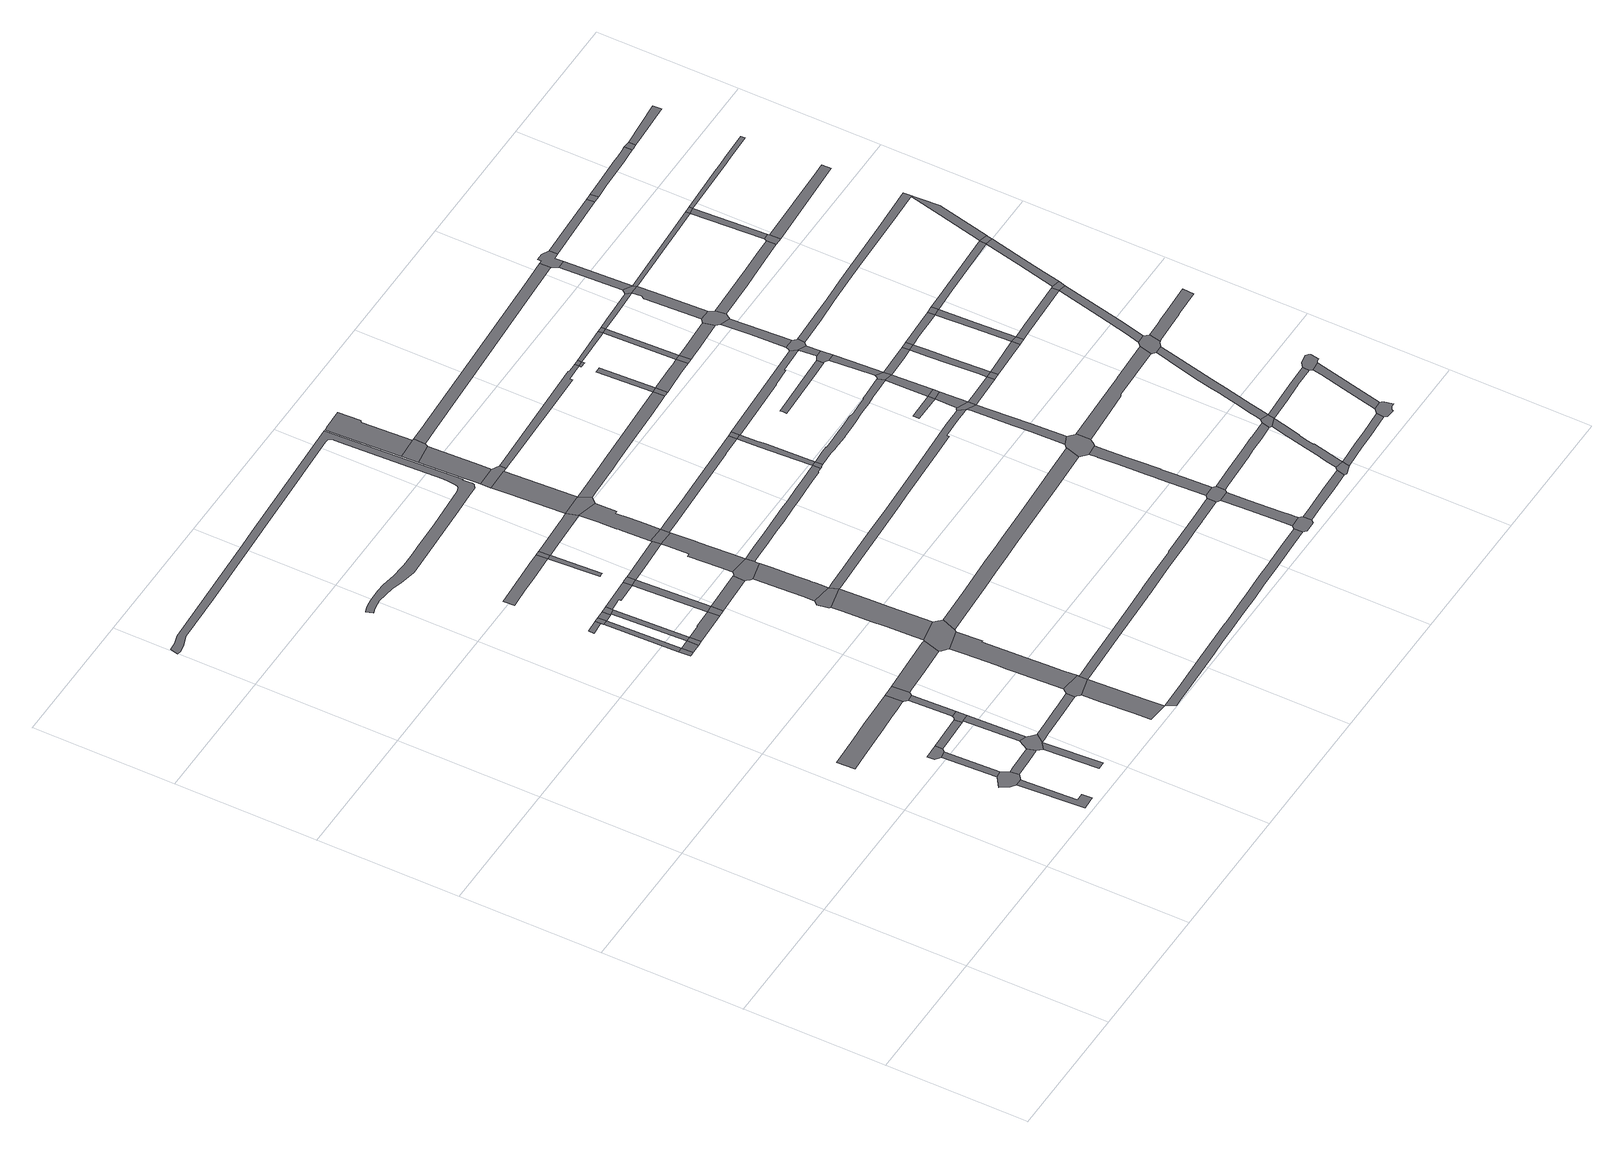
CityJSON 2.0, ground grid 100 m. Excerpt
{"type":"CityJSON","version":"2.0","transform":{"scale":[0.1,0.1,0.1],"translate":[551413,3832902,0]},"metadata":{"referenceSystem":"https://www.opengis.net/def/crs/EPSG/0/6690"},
"CityObjects":{
"road1":{"type":"Road","attributes":{"RoadStructureAttribute.sectionType":"1"},"geometry":[{"type":"MultiSurface","lod":"1","boundaries":[[[0,1,2,3,4,5]]]}]},
"road2":{"type":"Road","geometry":[{"type":"MultiSurface","lod":"1","boundaries":[[[6,7,8,9,3,2,10,11]]]}]},
"road3":{"type":"Road","attributes":{"RoadStructureAttribute.sectionType":"1"},"geometry":[{"type":"MultiSurface","lod":"1","boundaries":[[[12,13,7,6]]]}]},
"road4":{"type":"Road","geometry":[{"type":"MultiSurface","lod":"1","boundaries":[[[14,15,16,13,12,17]]]}]},
"road5":{"type":"Road","attributes":{"RoadStructureAttribute.sectionType":"1"},"geometry":[{"type":"MultiSurface","lod":"1","boundaries":[[[18,19,11,10,20,21,22]]]}]},
"road6":{"type":"Road","attributes":{"RoadStructureAttribute.sectionType":"1"},"geometry":[{"type":"MultiSurface","lod":"1","boundaries":[[[23,24,25,26,27,28,29,30,31,32,33,34,35]]]}]},
"road7":{"type":"Road","attributes":{"RoadStructureAttribute.sectionType":"1"},"geometry":[{"type":"MultiSurface","lod":"1","boundaries":[[[36,37,38,39]]]}]},
"road8":{"type":"Road","attributes":{"RoadStructureAttribute.sectionType":"1"},"geometry":[{"type":"MultiSurface","lod":"1","boundaries":[[[40,14,17,41]]]}]},
"road9":{"type":"Road","geometry":[{"type":"MultiSurface","lod":"1","boundaries":[[[42,18,22,37,36,43,44,45,46]]]}]},
"road10":{"type":"Road","attributes":{"RoadStructureAttribute.sectionType":"1"},"geometry":[{"type":"MultiSurface","lod":"1","boundaries":[[[47,48,42,46]]]}]},
"road11":{"type":"Road","geometry":[{"type":"MultiSurface","lod":"1","boundaries":[[[49,50,51,40,41,48,47]]]}]},
"road12":{"type":"Road","attributes":{"RoadStructureAttribute.sectionType":"1"},"geometry":[{"type":"MultiSurface","lod":"1","boundaries":[[[52,53,54,50,49]]]}]},
"road13":{"type":"Road","geometry":[{"type":"MultiSurface","lod":"1","boundaries":[[[55,23,35,56,53,52,57,58]]]}]},
"road14":{"type":"Road","attributes":{"RoadStructureAttribute.sectionType":"1"},"geometry":[{"type":"MultiSurface","lod":"1","boundaries":[[[59,60,61,62,43,36,63,64,65,66]]]}]},
"road15":{"type":"Road","geometry":[{"type":"MultiSurface","lod":"1","boundaries":[[[67,68,69,70,71]]]}]},
"road16":{"type":"Road","attributes":{"RoadStructureAttribute.sectionType":"1"},"geometry":[{"type":"MultiSurface","lod":"1","boundaries":[[[72,73,67,71,74]]]}]},
"road17":{"type":"Road","attributes":{"RoadStructureAttribute.sectionType":"1"},"geometry":[{"type":"MultiSurface","lod":"1","boundaries":[[[75,76,68,67]]]}]},
"road18":{"type":"Road","attributes":{"RoadStructureAttribute.sectionType":"1"},"geometry":[{"type":"MultiSurface","lod":"1","boundaries":[[[77,78,79,80]]]}]},
"road19":{"type":"Road","geometry":[{"type":"MultiSurface","lod":"1","boundaries":[[[81,72,74,82]]]}]},
"road20":{"type":"Road","geometry":[{"type":"MultiSurface","lod":"1","boundaries":[[[83,77,80,84,76,75]]]}]},
"road21":{"type":"Road","attributes":{"RoadStructureAttribute.sectionType":"1"},"geometry":[{"type":"MultiSurface","lod":"1","boundaries":[[[85,86,72,81]]]}]},
"road22":{"type":"Road","attributes":{"RoadStructureAttribute.sectionType":"1"},"geometry":[{"type":"MultiSurface","lod":"1","boundaries":[[[87,88,89,90,91,92,93,94]]]}]},
"road23":{"type":"Road","attributes":{"RoadStructureAttribute.sectionType":"1"},"geometry":[{"type":"MultiSurface","lod":"1","boundaries":[[[95,96,97,55,58,98,99,100]]]}]},
"road24":{"type":"Road","attributes":{"RoadStructureAttribute.sectionType":"1"},"geometry":[{"type":"MultiSurface","lod":"1","boundaries":[[[101,83,75,102,103]]]}]},
"road25":{"type":"Road","geometry":[{"type":"MultiSurface","lod":"1","boundaries":[[[104,105,106,59,66,107,108,90,89,109,110]]]}]},
"road26":{"type":"Road","attributes":{"RoadStructureAttribute.sectionType":"1"},"geometry":[{"type":"MultiSurface","lod":"1","boundaries":[[[111,112,113,114,115,116,117,118,119,120,121,122,123,124,125,126,127,128,129,130,131,132,133,134,135,136,137,138,139,140,141,142,143,144,145,146,147,148,149,150,151,152,153,154,155,156,157,158,159,160,161,162,163,164,165,166,167]]]}]},
"road27":{"type":"Road","attributes":{"RoadStructureAttribute.sectionType":"1"},"geometry":[{"type":"MultiSurface","lod":"1","boundaries":[[[168,169,170,171,172,173,174,175,81,82,176,177,178]]]}]},
"road28":{"type":"Road","geometry":[{"type":"MultiSurface","lod":"1","boundaries":[[[179,101,103,180,86,85,181]]]}]},
"road29":{"type":"Road","attributes":{"RoadStructureAttribute.sectionType":"1"},"geometry":[{"type":"MultiSurface","lod":"1","boundaries":[[[182,183,184,185,186,187,188,189,190,191,192,193,194,104,110]]]}]},
"road30":{"type":"Road","attributes":{"RoadStructureAttribute.sectionType":"1"},"geometry":[{"type":"MultiSurface","lod":"1","boundaries":[[[195,179,181,196,197,198,199]]]}]},
"road31":{"type":"Road","geometry":[{"type":"MultiSurface","lod":"1","boundaries":[[[200,168,178,201,202]]]}]},
"road32":{"type":"Road","attributes":{"RoadStructureAttribute.sectionType":"1"},"geometry":[{"type":"MultiSurface","lod":"1","boundaries":[[[203,204,205,206,207,208,209,210,211,212]]]}]},
"road33":{"type":"Road","attributes":{"RoadStructureAttribute.sectionType":"1"},"geometry":[{"type":"MultiSurface","lod":"1","boundaries":[[[213,199,168,200]]]}]},
"road34":{"type":"Road","geometry":[{"type":"MultiSurface","lod":"1","boundaries":[[[214,215,216,95,100,217,218,189,188,219,220]]]}]},
"road35":{"type":"Road","geometry":[{"type":"MultiSurface","lod":"1","boundaries":[[[221,222,195,199,213]]]}]},
"road36":{"type":"Road","attributes":{"RoadStructureAttribute.sectionType":"1"},"geometry":[{"type":"MultiSurface","lod":"1","boundaries":[[[223,200,202,224]]]}]},
"road37":{"type":"Road","attributes":{"RoadStructureAttribute.sectionType":"1"},"geometry":[{"type":"MultiSurface","lod":"1","boundaries":[[[225,226,227,228,229,212]]]}]},
"road38":{"type":"Road","attributes":{"RoadStructureAttribute.sectionType":"1"},"geometry":[{"type":"MultiSurface","lod":"1","boundaries":[[[230,231,232,233,234,235,236,237,238,239,240,241,242,243,216,215]]]}]},
"road39":{"type":"Road","geometry":[{"type":"MultiSurface","lod":"1","boundaries":[[[244,203,212,229]]]}]},
"road40":{"type":"Road","geometry":[{"type":"MultiSurface","lod":"1","boundaries":[[[245,246,247,248,249,236,235,250]]]}]},
"road41":{"type":"Road","attributes":{"RoadStructureAttribute.sectionType":"1"},"geometry":[{"type":"MultiSurface","lod":"1","boundaries":[[[251,221,213,252,253]]]}]},
"road42":{"type":"Road","attributes":{"RoadStructureAttribute.sectionType":"1"},"geometry":[{"type":"MultiSurface","lod":"1","boundaries":[[[254,255,256,257,258,259,260,261,262,263,264,265,266,245,250]]]}]},
"road43":{"type":"Road","geometry":[{"type":"MultiSurface","lod":"1","boundaries":[[[267,268,269,223,224,270,271,262,261,272,273,274]]]}]},
"road44":{"type":"Road","attributes":{"RoadStructureAttribute.sectionType":"1"},"geometry":[{"type":"MultiSurface","lod":"1","boundaries":[[[275,276,277,278,244,229,279,280,281,282,283,284]]]}]},
"road45":{"type":"Road","attributes":{"RoadStructureAttribute.sectionType":"1"},"geometry":[{"type":"MultiSurface","lod":"1","boundaries":[[[253,285,286,287,288,289,290,267,274,291,292,293,294,295]]]}]},
"road46":{"type":"Road","geometry":[{"type":"MultiSurface","lod":"1","boundaries":[[[296,251,253,295,297,298]]]}]},
"road47":{"type":"Road","attributes":{"RoadStructureAttribute.sectionType":"1"},"geometry":[{"type":"MultiSurface","lod":"1","boundaries":[[[284,299,300,301,302,303,304,296,298,305,306,307,308,309,310]]]}]},
"road48":{"type":"Road","attributes":{"RoadStructureAttribute.sectionType":"1"},"geometry":[{"type":"MultiSurface","lod":"1","boundaries":[[[311,312,313,314,315,316,317,318,319,320,321,322,323,324,94,325,326,327,328,329,330,331,332,333,334,335,336]]]}]},
"road49":{"type":"Road","geometry":[{"type":"MultiSurface","lod":"1","boundaries":[[[337,275,284,310,338,339]]]}]},
"road50":{"type":"Road","attributes":{"RoadStructureAttribute.sectionType":"1"},"geometry":[{"type":"MultiSurface","lod":"1","boundaries":[[[340,341,342,343,344,345,346,275,337]]]}]},
"road51":{"type":"Road","attributes":{"RoadStructureAttribute.sectionType":"1"},"geometry":[{"type":"MultiSurface","lod":"1","boundaries":[[[347,348,349,350,351,352,353,354,355,356,109,89,357,358,359,360,361,362,363,364,365,366,367,368,369,370]]]}]},
"road52":{"type":"Road","geometry":[{"type":"MultiSurface","lod":"1","boundaries":[[[371,372,373,374,344,343,375,376]]]}]},
"road53":{"type":"Road","attributes":{"RoadStructureAttribute.sectionType":"1"},"geometry":[{"type":"MultiSurface","lod":"1","boundaries":[[[377,378,379,380,381,382,372,371]]]}]},
"road54":{"type":"Road","attributes":{"RoadStructureAttribute.sectionType":"1"},"geometry":[{"type":"MultiSurface","lod":"1","boundaries":[[[383,384,385,386,387,388,389,390,391,392,393,394,274,273,395,396,397,398,399,400,401,402,403,404,405]]]}]},
"road55":{"type":"Road","geometry":[{"type":"MultiSurface","lod":"1","boundaries":[[[406,407,408,379,378,409]]]}]},
"road56":{"type":"Road","attributes":{"RoadStructureAttribute.sectionType":"1"},"geometry":[{"type":"MultiSurface","lod":"1","boundaries":[[[410,411,412,413,414,415,416,417,418,220,219,419,420,421,422,423,424,425,426,427,428,429]]]}]},
"road57":{"type":"Road","attributes":{"RoadStructureAttribute.sectionType":"1"},"geometry":[{"type":"MultiSurface","lod":"1","boundaries":[[[430,431,432,433,434,435,436,408,407]]]}]},
"road58":{"type":"Road","attributes":{"RoadStructureAttribute.sectionType":"1"},"geometry":[{"type":"MultiSurface","lod":"1","boundaries":[[[437,438,439,440,298,297,441,442,443,444,445]]]}]},
"road59":{"type":"Road","attributes":{"RoadStructureAttribute.sectionType":"1"},"geometry":[{"type":"MultiSurface","lod":"1","boundaries":[[[446,447,448,449,450,451,452,453,454,455,456,457,250,235,458,459,460,461,462,463,464,465,466,467,468,469]]]}]},
"road60":{"type":"Road","attributes":{"RoadStructureAttribute.sectionType":"1"},"geometry":[{"type":"MultiSurface","lod":"1","boundaries":[[[470,471,472,473,474,475,476,477,337,339,478,479,480,481,482,483,484,485,486,487]]]}]},
"road61":{"type":"Road","geometry":[{"type":"MultiSurface","lod":"1","boundaries":[[[488,383,405,489,490,491,492]]]}]},
"road62":{"type":"Road","attributes":{"RoadStructureAttribute.sectionType":"1"},"geometry":[{"type":"MultiSurface","lod":"1","boundaries":[[[493,494,495,496,376,375,497,498,499,500,501,502,503]]]}]},
"road63":{"type":"Road","attributes":{"RoadStructureAttribute.sectionType":"1"},"geometry":[{"type":"MultiSurface","lod":"1","boundaries":[[[504,505,506,507,508,445,509,510,383,488]]]}]},
"road64":{"type":"Road","geometry":[{"type":"MultiSurface","lod":"1","boundaries":[[[511,437,445,508]]]}]},
"road65":{"type":"Road","geometry":[{"type":"MultiSurface","lod":"1","boundaries":[[[512,513,514,515,311,336,516,517,518,519,520,521]]]}]},
"road66":{"type":"Road","attributes":{"RoadStructureAttribute.sectionType":"1"},"geometry":[{"type":"MultiSurface","lod":"1","boundaries":[[[522,523,524,525,526,527,528,529,530,514,513]]]}]},
"road67":{"type":"Road","geometry":[{"type":"MultiSurface","lod":"1","boundaries":[[[531,532,533,534,535,536,347,370,537,527,526,538,539,540,541]]]}]},
"road68":{"type":"Road","attributes":{"RoadStructureAttribute.sectionType":"1"},"geometry":[{"type":"MultiSurface","lod":"1","boundaries":[[[542,543,544,545,546,547,548,549,550,551,552,553,554,555,556,557,534,533]]]}]},
"road69":{"type":"Road","geometry":[{"type":"MultiSurface","lod":"1","boundaries":[[[558,470,487,559]]]}]},
"road70":{"type":"Road","attributes":{"RoadStructureAttribute.sectionType":"1"},"geometry":[{"type":"MultiSurface","lod":"1","boundaries":[[[560,561,562,563,564,565,566,567,568,569,570,571,572,573,574,575,488,492,576,577,578,579,580,581,582,583,584,585,586,587,588,589,590,591,592]]]}]},
"road71":{"type":"Road","attributes":{"RoadStructureAttribute.sectionType":"1"},"geometry":[{"type":"MultiSurface","lod":"1","boundaries":[[[593,594,595,596,521,520,597,598,599]]]}]},
"road72":{"type":"Road","attributes":{"RoadStructureAttribute.sectionType":"1"},"geometry":[{"type":"MultiSurface","lod":"1","boundaries":[[[600,601,602,470,558]]]}]},
"road73":{"type":"Road","attributes":{"RoadStructureAttribute.sectionType":"1"},"geometry":[{"type":"MultiSurface","lod":"1","boundaries":[[[603,604,605,606,607,608,406,409,609,610,611,612]]]}]},
"road74":{"type":"Road","geometry":[{"type":"MultiSurface","lod":"1","boundaries":[[[613,614,615,616,410,429,551,550,617,618,619,620]]]}]},
"road75":{"type":"Road","geometry":[{"type":"MultiSurface","lod":"1","boundaries":[[[621,622,623,502]]]}]},
"road76":{"type":"Road","geometry":[{"type":"MultiSurface","lod":"1","boundaries":[[[624,503,502,623]]]}]},
"road77":{"type":"Road","attributes":{"RoadStructureAttribute.sectionType":"1"},"geometry":[{"type":"MultiSurface","lod":"1","boundaries":[[[625,511,508,626,627,628,629,630,631,632]]]}]},
"road78":{"type":"Road","attributes":{"RoadStructureAttribute.sectionType":"1"},"geometry":[{"type":"MultiSurface","lod":"1","boundaries":[[[633,634,635,636,637,558,559,638,639,640,641]]]}]},
"road79":{"type":"Road","attributes":{"RoadStructureAttribute.sectionType":"1"},"geometry":[{"type":"MultiSurface","lod":"1","boundaries":[[[642,643,644,645,615,614,646,647,648]]]}]},
"road80":{"type":"Road","geometry":[{"type":"MultiSurface","lod":"1","boundaries":[[[649,650,651,652]]]}]},
"road81":{"type":"Road","attributes":{"RoadStructureAttribute.sectionType":"1"},"geometry":[{"type":"MultiSurface","lod":"1","boundaries":[[[653,654,655,656,657,658,659]]]}]},
"road82":{"type":"Road","attributes":{"RoadStructureAttribute.sectionType":"1"},"geometry":[{"type":"MultiSurface","lod":"1","boundaries":[[[660,661,662,663,664,665,541,540,666,667,668,669,670,671]]]}]},
"road83":{"type":"Road","geometry":[{"type":"MultiSurface","lod":"1","boundaries":[[[672,673,593,599,674,675,676]]]}]},
"road84":{"type":"Road","geometry":[{"type":"MultiSurface","lod":"1","boundaries":[[[677,678,679,446,469,680,642,648,681]]]}]},
"road85":{"type":"Road","attributes":{"RoadStructureAttribute.sectionType":"1"},"geometry":[{"type":"MultiSurface","lod":"1","boundaries":[[[682,624,623,683,684]]]}]},
"road86":{"type":"Road","geometry":[{"type":"MultiSurface","lod":"1","boundaries":[[[685,633,641,686]]]}]},
"road87":{"type":"Road","attributes":{"RoadStructureAttribute.sectionType":"1"},"geometry":[{"type":"MultiSurface","lod":"1","boundaries":[[[687,652,677,681]]]}]},
"road88":{"type":"Road","geometry":[{"type":"MultiSurface","lod":"1","boundaries":[[[688,649,652,687]]]}]},
"road89":{"type":"Road","attributes":{"RoadStructureAttribute.sectionType":"1"},"geometry":[{"type":"MultiSurface","lod":"1","boundaries":[[[689,684,633,685]]]}]},
"road90":{"type":"Road","attributes":{"RoadStructureAttribute.sectionType":"1"},"geometry":[{"type":"MultiSurface","lod":"1","boundaries":[[[592,690,691,649,688,692,693]]]}]},
"road91":{"type":"Road","geometry":[{"type":"MultiSurface","lod":"1","boundaries":[[[694,695,696,697,698,699,700,560,592,693,701]]]}]},
"road92":{"type":"Road","attributes":{"RoadStructureAttribute.sectionType":"1"},"geometry":[{"type":"MultiSurface","lod":"1","boundaries":[[[702,703,704,705,706,707,708,709,710,711,712,713,714,715,716,717,718,719,672,676]]]}]},
"road93":{"type":"Road","attributes":{"RoadStructureAttribute.sectionType":"1"},"geometry":[{"type":"MultiSurface","lod":"1","boundaries":[[[720,721,681,648,722,723]]]}]},
"road94":{"type":"Road","geometry":[{"type":"MultiSurface","lod":"1","boundaries":[[[724,682,684,689]]]}]},
"road95":{"type":"Road","attributes":{"RoadStructureAttribute.sectionType":"1"},"geometry":[{"type":"MultiSurface","lod":"1","boundaries":[[[725,726,727,728,694,701]]]}]},
"road96":{"type":"Road","attributes":{"RoadStructureAttribute.sectionType":"1"},"geometry":[{"type":"MultiSurface","lod":"1","boundaries":[[[729,730,731,685,686,732,733,734,735,736]]]}]},
"road97":{"type":"Road","geometry":[{"type":"MultiSurface","lod":"1","boundaries":[[[737,738,739,653,659,740,741,727,726]]]}]},
"road98":{"type":"Road","attributes":{"RoadStructureAttribute.sectionType":"1"},"geometry":[{"type":"MultiSurface","lod":"1","boundaries":[[[742,743,744,676,675,745,746,747]]]}]},
"road99":{"type":"Road","attributes":{"RoadStructureAttribute.sectionType":"1"},"geometry":[{"type":"MultiSurface","lod":"1","boundaries":[[[632,748,749,738,737,750]]]}]},
"road100":{"type":"Road","geometry":[{"type":"MultiSurface","lod":"1","boundaries":[[[751,660,671,712,711,752]]]}]},
"road101":{"type":"Road","geometry":[{"type":"MultiSurface","lod":"1","boundaries":[[[753,754,625,632,750,755,756,757,758,759]]]}]},
"road102":{"type":"Road","attributes":{"RoadStructureAttribute.sectionType":"1"},"geometry":[{"type":"MultiSurface","lod":"1","boundaries":[[[760,761,701,693,762,763]]]}]},
"road103":{"type":"Road","geometry":[{"type":"MultiSurface","lod":"1","boundaries":[[[764,720,723,765]]]}]},
"road104":{"type":"Road","attributes":{"RoadStructureAttribute.sectionType":"1"},"geometry":[{"type":"MultiSurface","lod":"1","boundaries":[[[766,767,768,769,770,771,620,619,772,773,774,775,776,777,778]]]}]},
"road105":{"type":"Road","attributes":{"RoadStructureAttribute.sectionType":"1"},"geometry":[{"type":"MultiSurface","lod":"1","boundaries":[[[779,780,724,689,781,782,783]]]}]},
"road106":{"type":"Road","attributes":{"RoadStructureAttribute.sectionType":"1"},"geometry":[{"type":"MultiSurface","lod":"1","boundaries":[[[784,785,753,759,786]]]}]},
"road107":{"type":"Road","attributes":{"RoadStructureAttribute.sectionType":"1"},"geometry":[{"type":"MultiSurface","lod":"1","boundaries":[[[787,788,789,763,790,791,792,720,764]]]}]},
"road108":{"type":"Road","geometry":[{"type":"MultiSurface","lod":"1","boundaries":[[[793,794,795,729,736,796,784,786,797,798,799]]]}]},
"road109":{"type":"Road","geometry":[{"type":"MultiSurface","lod":"1","boundaries":[[[800,760,763,789]]]}]},
"road110":{"type":"Road","attributes":{"RoadStructureAttribute.sectionType":"1"},"geometry":[{"type":"MultiSurface","lod":"1","boundaries":[[[801,802,764,765,803,804,805]]]}]},
"road111":{"type":"Road","attributes":{"RoadStructureAttribute.sectionType":"1"},"geometry":[{"type":"MultiSurface","lod":"1","boundaries":[[[783,806,807,808,809,810,793,799,811,812]]]}]},
"road112":{"type":"Road","attributes":{"RoadStructureAttribute.sectionType":"1"},"geometry":[{"type":"MultiSurface","lod":"1","boundaries":[[[813,814,815,816,817,818,819,820,821,822,823,824,825,826,827,828,829,830,831,751,752]]]}]},
"road113":{"type":"Road","geometry":[{"type":"MultiSurface","lod":"1","boundaries":[[[832,779,783,812,833]]]}]},
"road114":{"type":"Road","geometry":[{"type":"MultiSurface","lod":"1","boundaries":[[[834,835,836,837,742,747,838,839,840,841,842,843,844,845,846]]]}]},
"road115":{"type":"Road","attributes":{"RoadStructureAttribute.sectionType":"1"},"geometry":[{"type":"MultiSurface","lod":"1","boundaries":[[[847,848,849,850,752,711,851,852,853,854,855]]]}]},
"road116":{"type":"Road","attributes":{"RoadStructureAttribute.sectionType":"1"},"geometry":[{"type":"MultiSurface","lod":"1","boundaries":[[[856,857,858,800,789,859,860,861]]]}]},
"road117":{"type":"Road","attributes":{"RoadStructureAttribute.sectionType":"1"},"geometry":[{"type":"MultiSurface","lod":"1","boundaries":[[[862,863,832,833]]]}]},
"road118":{"type":"Road","geometry":[{"type":"MultiSurface","lod":"1","boundaries":[[[801,805,864,865]]]}]},
"road119":{"type":"Road","geometry":[{"type":"MultiSurface","lod":"1","boundaries":[[[866,867,868,603,612,863,862,869,870,871]]]}]},
"road120":{"type":"Road","attributes":{"RoadStructureAttribute.sectionType":"1"},"geometry":[{"type":"MultiSurface","lod":"1","boundaries":[[[872,873,874,875,876,837,836]]]}]},
"road121":{"type":"Road","attributes":{"RoadStructureAttribute.sectionType":"1"},"geometry":[{"type":"MultiSurface","lod":"1","boundaries":[[[877,878,861,879,801,865]]]}]},
"road122":{"type":"Road","geometry":[{"type":"MultiSurface","lod":"1","boundaries":[[[880,856,861,878]]]}]},
"road123":{"type":"Road","geometry":[{"type":"MultiSurface","lod":"1","boundaries":[[[881,882,766,778,883,823,822,884,885,886,887]]]}]},
"road124":{"type":"Road","attributes":{"RoadStructureAttribute.sectionType":"1"},"geometry":[{"type":"MultiSurface","lod":"1","boundaries":[[[888,889,890,891,798,797,892,893,894,895]]]}]},
"road125":{"type":"Road","geometry":[{"type":"MultiSurface","lod":"1","boundaries":[[[896,897,898,899,847,855,873,872,900,901,902,903,904]]]}]},
"road126":{"type":"Road","attributes":{"RoadStructureAttribute.sectionType":"1"},"geometry":[{"type":"MultiSurface","lod":"1","boundaries":[[[905,906,865,864,907,908]]]}]},
"road127":{"type":"Road","attributes":{"RoadStructureAttribute.sectionType":"1"},"geometry":[{"type":"MultiSurface","lod":"1","boundaries":[[[909,910,911,833,812,912,913,914]]]}]},
"road128":{"type":"Road","attributes":{"RoadStructureAttribute.sectionType":"1"},"geometry":[{"type":"MultiSurface","lod":"1","boundaries":[[[915,916,917,918,919,920,921,922,757,756,923,924,925,926,927,928,929,930,931]]]}]},
"road129":{"type":"Road","attributes":{"RoadStructureAttribute.sectionType":"1"},"geometry":[{"type":"MultiSurface","lod":"1","boundaries":[[[908,932,933,934,882,881,935,936,937,938]]]}]},
"road130":{"type":"Road","attributes":{"RoadStructureAttribute.sectionType":"1"},"geometry":[{"type":"MultiSurface","lod":"1","boundaries":[[[939,940,871,870,941,942]]]}]},
"road131":{"type":"Road","attributes":{"RoadStructureAttribute.sectionType":"1"},"geometry":[{"type":"MultiSurface","lod":"1","boundaries":[[[943,944,945,946,887,886,947,948,949,950,951]]]}]},
"road132":{"type":"Road","attributes":{"RoadStructureAttribute.sectionType":"1"},"geometry":[{"type":"MultiSurface","lod":"1","boundaries":[[[952,953,880,878,954,955]]]}]},
"road133":{"type":"Road","geometry":[{"type":"MultiSurface","lod":"1","boundaries":[[[956,905,908,938,957]]]}]},
"road134":{"type":"Road","geometry":[{"type":"MultiSurface","lod":"1","boundaries":[[[958,959,888,895,960,961]]]}]},
"road135":{"type":"Road","attributes":{"RoadStructureAttribute.sectionType":"1"},"geometry":[{"type":"MultiSurface","lod":"1","boundaries":[[[962,914,959,958]]]}]},
"road136":{"type":"Road","geometry":[{"type":"MultiSurface","lod":"1","boundaries":[[[963,939,942,964]]]}]},
"road137":{"type":"Road","geometry":[{"type":"MultiSurface","lod":"1","boundaries":[[[965,909,914,962]]]}]},
"road138":{"type":"Road","attributes":{"RoadStructureAttribute.sectionType":"1"},"geometry":[{"type":"MultiSurface","lod":"1","boundaries":[[[955,966,967,956,957,968,969,970]]]}]},
"road139":{"type":"Road","geometry":[{"type":"MultiSurface","lod":"1","boundaries":[[[930,952,955,970,971,931]]]}]},
"road140":{"type":"Road","attributes":{"RoadStructureAttribute.sectionType":"1"},"geometry":[{"type":"MultiSurface","lod":"1","boundaries":[[[972,973,974,975,976,963,964,977,978,979,980]]]}]},
"road141":{"type":"Road","attributes":{"RoadStructureAttribute.sectionType":"1"},"geometry":[{"type":"MultiSurface","lod":"1","boundaries":[[[981,982,983,984,961,960]]]}]},
"road142":{"type":"Road","attributes":{"RoadStructureAttribute.sectionType":"1"},"geometry":[{"type":"MultiSurface","lod":"1","boundaries":[[[985,986,987,988,989,990,991,965,962]]]}]},
"road143":{"type":"Road","geometry":[{"type":"MultiSurface","lod":"1","boundaries":[[[972,980,992,993,994]]]}]},
"road144":{"type":"Road","attributes":{"RoadStructureAttribute.sectionType":"1"},"geometry":[{"type":"MultiSurface","lod":"1","boundaries":[[[995,996,997,994,993]]]}]}
},
"vertices":[
[1658,127,0],[1605,124,0],[1586,514,0],[1536,513,0],[1566,49,0],[1663,55,0],
[1582,656,0],[1535,651,0],[1460,596,0],[1501,538,0],[1620,544,0],[1615,604,0],
[1566,1041,0],[1516,1030,0],
[1584,1115,0],[1479,1110,0],[1481,1060,0],[1586,1064,0],
[1838,616,0],[1651,606,0],[1749,551,0],[1848,556,0],[1855,556,0],
[1820,1600,0],[1725,1596,0],[1534,1587,0],[1391,1579,0],[1216,1570,0],[1165,1568,0],[1170,1444,0],[1295,1451,0],[1397,1455,0],[1553,1464,0],[1660,1470,0],[1739,1474,0],[1826,1479,0],
[1937,560,0],[1886,522,0],[1907,144,0],[1962,148,0],
[1843,1126,0],[1845,1073,0],
[1877,687,0],[1981,623,0],[1953,648,0],[1938,662,0],[1930,670,0],
[1914,1076,0],[1861,1074,0],
[1911,1151,0],[1863,1149,0],[1855,1134,0],
[1899,1459,0],[1852,1451,0],[1865,1166,0],
[1909,1605,0],[1830,1474,0],[1911,1475,0],[1917,1483,0],
[2381,645,0],[2276,638,0],[2200,633,0],[2089,628,0],[1960,561,0],[2011,565,0],[2229,576,0],[2382,584,0],
[1565,2886,0],[1530,2886,0],[1533,2805,0],[1537,2805,0],[1568,2807,0],
[1637,2889,0],[1633,2889,0],[1639,2810,0],
[1547,3405,0],[1511,3402,0],
[1508,3462,0],[1418,3457,0],[1415,3418,0],[1509,3423,0],
[1672,2891,0],[1677,2812,0],
[1544,3464,0],[1510,3404,0],
[1652,3419,0],[1614,3411,0],
[2574,199,0],[2558,503,0],[2554,590,0],[2415,554,0],[2421,424,0],[2433,202,0],[2440,80,0],[2581,65,0],
[2353,1628,0],[2332,1628,0],[2116,1616,0],[1939,1484,0],[2123,1494,0],[2317,1504,0],
[1602,3467,0],[1549,3405,0],[1606,3408,0],
[2409,676,0],[2397,663,0],[2389,654,0],[2392,576,0],[2409,560,0],[2551,650,0],[2551,660,0],
[940,4693,0],[1013,4700,0],[1150,4683,0],[1194,4670,0],[1219,4662,0],[1336,4637,0],[1934,4669,0],[2080,4676,0],[2161,4680,0],[2190,4699,0],[2190,4719,0],[2189,4720,0],[2187,4761,0],[2186,4781,0],[2194,4780,0],[2178,5085,0],[2152,5593,0],[2144,5728,0],[1155,5678,0],[1027,5671,0],[138,5625,0],[74,5607,0],[16,5604,0],[3,5547,0],[24,5542,0],[77,5550,0],[156,5578,0],[166,5578,0],[524,5592,0],[1408,5638,0],[1463,5641,0],[2058,5672,0],[2085,5670,0],[2098,5660,0],[2103,5650,0],[2105,5596,0],[2128,5064,0],[2135,4888,0],[2131,4840,0],[2131,4833,0],[2129,4808,0],[2124,4783,0],[2114,4768,0],[2084,4758,0],[1769,4739,0],[1572,4732,0],[1455,4726,0],[1360,4725,0],[1329,4727,0],[1252,4732,0],[1154,4748,0],[1084,4753,0],[994,4749,0],[955,4746,0],[927,4739,0],[887,4726,0],[906,4680,0],
[1922,2906,0],[1920,2906,0],[1907,2905,0],[1842,2902,0],[1782,2899,0],[1783,2895,0],[1781,2895,0],[1674,2891,0],[1785,2818,0],[1805,2819,0],[1926,2825,0],
[1649,3470,0],[1613,3411,0],[1652,3425,0],
[2545,757,0],[2539,880,0],[2531,1019,0],[2518,1316,0],[2522,1316,0],[2529,1316,0],[2518,1497,0],[2369,1456,0],[2375,1356,0],[2386,1138,0],[2389,1060,0],[2391,1018,0],[2398,894,0],
[1891,3483,0],[1695,3428,0],[1747,3432,0],[1748,3415,0],[1895,3422,0],
[1972,2908,0],[1962,2826,0],[1976,2827,0],
[1840,4064,0],[1746,4060,0],[1599,4052,0],[1385,4041,0],[1390,3961,0],[1416,3963,0],[1523,3969,0],[1655,3976,0],[1837,3985,0],[1844,3985,0],
[1947,3425,0],
[2561,1625,0],[2522,1662,0],[2360,1635,0],[2331,1491,0],[2365,1460,0],[2531,1512,0],[2570,1617,0],
[1944,3486,0],[1908,3484,0],
[2272,2923,0],[2268,2842,0],
[1867,3632,0],[1882,3634,0],[1897,3635,0],[1877,3986,0],[1877,3987,0],
[2516,1799,0],[2507,1967,0],[2506,1996,0],[2500,2118,0],[2492,2294,0],[2491,2303,0],[2328,2266,0],[2332,2195,0],[2336,2099,0],[2336,2098,0],[2341,2016,0],[2341,1998,0],[2347,1891,0],[2355,1740,0],
[1873,4066,0],
[2329,2384,0],[2315,2369,0],[2302,2354,0],[2320,2275,0],[2321,2274,0],[2470,2365,0],
[2293,3505,0],[2068,3432,0],[2297,3445,0],
[2468,2416,0],[2466,2464,0],[2466,2471,0],[2464,2502,0],[2462,2564,0],[2457,2641,0],[2452,2756,0],[2447,2837,0],[2308,2805,0],[2313,2728,0],[2318,2620,0],[2323,2530,0],[2326,2463,0],
[2300,2945,0],[2288,2932,0],[2280,2923,0],[2276,2834,0],[2295,2817,0],[2445,2862,0],[2445,2873,0],[2441,2931,0],
[2242,4086,0],[2192,4083,0],[2170,4081,0],[1932,4069,0],[1880,3987,0],[1978,3992,0],[2122,3999,0],[2258,4007,0],[2267,4008,0],[2269,4008,0],
[2301,3396,0],[2309,3254,0],[2306,3253,0],[2285,3252,0],[2285,3250,0],[2296,3031,0],[2436,3028,0],[2428,3168,0],[2423,3257,0],[2422,3279,0],[2413,3443,0],
[2292,3515,0],[2412,3453,0],[2408,3513,0],
[2275,3866,0],[2275,3857,0],[2281,3748,0],[2281,3742,0],[2283,3696,0],[2289,3565,0],[2403,3622,0],[2399,3729,0],[2394,3823,0],[2396,3823,0],[2414,3823,0],[2409,3973,0],
[4323,142,0],[4179,135,0],[4001,127,0],[3952,125,0],[3883,122,0],[3782,118,0],[3684,113,0],[3624,111,0],[3406,100,0],[3390,100,0],[3061,86,0],[2800,74,0],[2588,65,0],[2583,65,0],[2624,4,0],[2666,6,0],[2820,14,0],[3126,27,0],[3235,33,0],[3370,39,0],[3524,46,0],[3675,52,0],[3793,58,0],[3951,65,0],[4142,74,0],[4325,83,0],
[2405,4095,0],[2428,3995,0],[2446,4016,0],
[2404,4115,0],[2402,4135,0],[2377,4594,0],[2377,4597,0],[2213,4592,0],[2220,4470,0],[2241,4106,0],
[4294,736,0],[4109,726,0],[3772,710,0],[3766,709,0],[3567,700,0],[3409,692,0],[3401,692,0],[3183,680,0],[2863,665,0],[2734,659,0],[2716,599,0],[2905,608,0],[3142,619,0],[3364,628,0],[3365,628,0],[3380,628,0],[3611,640,0],[3646,642,0],[3898,653,0],[3991,658,0],[4103,663,0],[4105,664,0],[4116,664,0],[4295,672,0],
[2356,4670,0],[2211,4666,0],[2212,4631,0],[2213,4596,0],[2406,4598,0],[2405,4642,0],
[2353,4753,0],[2338,5112,0],[2188,5089,0],[2204,4786,0],[2208,4724,0],[2210,4694,0],
[3352,2979,0],[3351,2978,0],[3326,2976,0],[3208,2971,0],[3130,2966,0],[3022,2961,0],[2984,2959,0],[2934,2957,0],[2850,2954,0],[2700,2945,0],[2559,2938,0],[2496,2935,0],[2497,2875,0],[2628,2881,0],[2742,2887,0],[2837,2891,0],[2956,2899,0],[3037,2902,0],[3126,2907,0],[3226,2912,0],[3317,2917,0],[3318,2922,0],[3354,2923,0],
[2351,5216,0],[2337,5215,0],[2182,5207,0],[2350,5135,0],
[4254,1701,0],[4028,1690,0],[3842,1680,0],[3673,1671,0],[3603,1667,0],[3368,1656,0],[3303,1653,0],[3132,1645,0],[2840,1630,0],[2541,1513,0],[2577,1515,0],[2801,1527,0],[2946,1535,0],[3087,1542,0],[3247,1550,0],[3359,1556,0],[3449,1561,0],[3644,1571,0],[3913,1583,0],[4223,1600,0],
[2319,5567,0],[2333,5580,0],[2324,5735,0],[2177,5729,0],[2177,5728,0],[2154,5728,0],[2162,5592,0],
[3325,3554,0],[2743,3525,0],[2695,3523,0],[2491,3517,0],[2491,3456,0],[3175,3489,0],[3176,3492,0],[3319,3497,0],[3328,3496,0],
[4209,2448,0],[4068,2443,0],[3876,2434,0],[3613,2419,0],[3249,2400,0],[2997,2388,0],[2801,2380,0],[2665,2373,0],[2517,2366,0],[2502,2366,0],[2490,2366,0],[2479,2365,0],[2503,2304,0],[2783,2318,0],[3053,2330,0],[3313,2343,0],[3402,2348,0],[3816,2369,0],[3988,2378,0],[3988,2379,0],[3986,2395,0],[4127,2401,0],[4210,2402,0],[4244,2402,0],
[3432,4146,0],[3377,4143,0],[3290,4138,0],[3015,4124,0],[2771,4112,0],[2711,4109,0],[2539,4101,0],[2485,4098,0],[2486,4018,0],[2548,4021,0],[2669,4026,0],[2716,4028,0],[2787,4033,0],[2995,4043,0],[3249,4056,0],[3379,4063,0],[3381,4063,0],[3437,4066,0],
[3390,2980,0],[3372,2924,0],[3373,2928,0],[3383,2929,0],[3393,2929,0],
[3366,4681,0],[3337,4680,0],[3332,4687,0],[2479,4646,0],[2420,4598,0],[2480,4599,0],[3283,4627,0],[3282,4647,0],[3383,4650,0],[3407,4651,0],[3406,4683,0],
[3382,3189,0],[3378,3318,0],[3375,3337,0],[3370,3376,0],[3365,3497,0],[3336,3334,0],[3342,3188,0],
[3362,3556,0],
[4433,155,0],[4422,165,0],[4342,162,0],[4333,152,0],[4335,74,0],[4347,63,0],[4426,66,0],[4435,76,0],[4445,87,0],[4442,146,0],
[4420,192,0],[4419,216,0],[4414,292,0],[4404,507,0],[4396,658,0],[4317,653,0],[4325,515,0],[4335,301,0],[4340,188,0],
[4401,748,0],[4392,756,0],[4391,757,0],[4314,754,0],[4312,753,0],[4303,744,0],[4305,664,0],[4397,659,0],[4404,668,0],[4412,678,0],[4411,739,0],
[4379,1018,0],[4376,1090,0],[4375,1109,0],[4375,1110,0],[4367,1282,0],[4364,1342,0],[4358,1457,0],[4356,1505,0],[4353,1562,0],[4273,1556,0],[4276,1501,0],[4276,1497,0],[4284,1365,0],[4293,1156,0],[4295,1113,0],[4296,1080,0],
[3470,4148,0],[3474,4068,0],
[4209,3009,0],[4203,3008,0],[4169,3007,0],[4103,3003,0],[4017,2999,0],[4016,2995,0],[3954,2992,0],[3880,2987,0],[3833,2994,0],[3757,2990,0],[3668,2987,0],[3598,2984,0],[3535,2982,0],[3535,2987,0],[3486,2985,0],[3398,2980,0],[3444,2931,0],[3500,2933,0],[3536,2932,0],[3584,2932,0],[3626,2930,0],[3658,2930,0],[3664,2930,0],[3683,2932,0],[3768,2936,0],[3831,2939,0],[3881,2942,0],[3917,2945,0],[3993,2948,0],[4054,2952,0],[4132,2956,0],[4221,2961,0],[4223,2961,0],
[4897,165,0],[4735,158,0],[4536,149,0],[4474,147,0],[4562,92,0],[4740,100,0],[4884,107,0],
[3451,4536,0],[3432,4536,0],[3413,4535,0],
[4070,5303,0],[3895,5294,0],[3219,5258,0],[2994,5246,0],[2505,5223,0],[2474,5221,0],[2475,5142,0],[3223,5183,0],[3744,5212,0],[4074,5230,0],
[4384,1712,0],[4342,1751,0],[4275,1726,0],[4264,1714,0],[4372,1586,0],[4389,1608,0],[4391,1609,0],[4388,1710,0],
[3407,4636,0],[3447,4636,0],[3447,4656,0],
[3446,4685,0],
[4159,3595,0],[3367,3497,0],[3858,3521,0],[3858,3523,0],[3996,3532,0],[3995,3543,0],[4187,3553,0],[4189,3553,0],
[3750,4162,0],[3698,4159,0],[3661,4157,0],[3480,4149,0],[3471,4148,0],[3503,4070,0],[3665,4078,0],[3731,4081,0],[3754,4082,0],
[4245,2401,0],[4250,2370,0],[4264,2077,0],[4271,1956,0],[4329,2002,0],[4313,2270,0],[4307,2370,0],
[4227,2662,0],[4033,2658,0],[4034,2614,0],[4230,2614,0],
[4164,3411,0],[4040,3405,0],[3672,3386,0],[3672,3364,0],[3674,3341,0],[4065,3358,0],[4167,3363,0],
[5036,769,0],[4905,763,0],[4891,763,0],[4890,763,0],[4759,757,0],[4577,748,0],[4450,680,0],[4451,680,0],[4734,695,0],[4795,699,0],[4906,704,0],[5019,711,0],
[4920,183,0],[4911,177,0],[4902,98,0],[4967,120,0],[4979,173,0],
[4229,2459,0],[4227,2458,0],[4216,2458,0],[4245,2402,0],[4307,2423,0],
[3728,4699,0],[3710,4666,0],[3730,4666,0],
[3792,4164,0],[3796,4084,0],
[4297,2618,0],
[4295,2665,0],
[3770,4669,0],
[4224,2947,0],[4226,2773,0],[4291,2744,0],[4282,2947,0],
[4228,3034,0],[4225,3025,0],[4224,3022,0],[4221,3018,0],[4218,3015,0],[4215,3012,0],[4210,3010,0],[4276,3000,0],
[4991,225,0],[5014,325,0],[5030,400,0],[5026,402,0],[5040,468,0],[5052,521,0],[5056,520,0],[5077,611,0],[5100,710,0],[5103,723,0],[5036,699,0],[5009,583,0],[4984,474,0],[4981,461,0],[4956,345,0],[4948,309,0],[4938,267,0],[4925,207,0],
[4556,2433,0],[4351,2424,0],[4338,2372,0],[4559,2382,0],
[3768,4701,0],
[4264,3227,0],[4256,3347,0],[4205,3343,0],[4227,3051,0],
[4106,4180,0],[4038,4176,0],[3854,4167,0],[3840,4086,0],[3904,4090,0],[3934,4091,0],[4115,4101,0],[4126,4102,0],
[4251,3432,0],[4202,3429,0],[4200,3428,0],[4180,3364,0],[4193,3353,0],
[5453,199,0],[5269,189,0],[5163,183,0],[5151,131,0],[5257,137,0],[5445,148,0],
[4190,3552,0],[4191,3546,0],[4246,3530,0],
[5055,791,0],[5113,771,0],
[4174,3630,0],[4164,3607,0],[4264,3549,0],[4268,3551,0],[4273,3603,0],[4270,3605,0],[4244,3627,0],
[4524,3011,0],[4444,3007,0],[4440,2955,0],[4526,2960,0],
[4604,2436,0],[4606,2384,0],
[5250,1750,0],[4937,1735,0],[4931,1735,0],[4817,1730,0],[4757,1727,0],[4705,1725,0],[4395,1611,0],[4667,1627,0],[4809,1635,0],[4825,1644,0],[5211,1660,0],[5220,1658,0],[5226,1657,0],
[4094,4717,0],[3846,4705,0],[3925,4676,0],[4095,4684,0],[4122,4685,0],
[4153,4077,0],[4167,3875,0],[4220,4054,0],
[4590,2700,0],[4581,2881,0],[4576,2965,0],[4534,2826,0],[4541,2697,0],[4553,2493,0],
[4136,4203,0],[4135,4202,0],[4113,4185,0],[4150,4081,0],[4248,4092,0],[4239,4164,0],[4212,4199,0],
[4574,3014,0],
[4899,2453,0],[4780,2446,0],[4627,2385,0],[4789,2392,0],[4901,2397,0],
[4130,4620,0],[4120,4604,0],[4118,4600,0],[4115,4595,0],[4115,4592,0],[4194,4577,0],[4189,4686,0],
[5117,788,0],[5144,912,0],[5167,1014,0],[5190,1114,0],[5216,1232,0],[5249,1377,0],[5271,1477,0],[5291,1565,0],[5305,1629,0],[5307,1637,0],[5251,1635,0],[5198,1427,0],[5173,1318,0],[5147,1203,0],[5131,1127,0],[5125,1102,0],[5101,994,0],[5071,864,0],[5065,834,0],
[4119,4748,0],[4181,4713,0],
[5554,221,0],[5552,223,0],[5544,232,0],[5482,229,0],[5460,129,0],[5520,123,0],[5525,133,0],[5531,140,0],[5538,145,0],[5545,148,0],[5552,150,0],[5575,151,0],[5563,212,0],
[5580,793,0],[5433,789,0],[5403,787,0],[5297,781,0],[5287,734,0],[5392,740,0],[5425,742,0],[5430,742,0],[5575,746,0],
[4869,3027,0],[4849,3026,0],[4699,3019,0],[4656,2969,0],[4831,2976,0],[4871,2978,0],
[4157,5185,0],[4099,5182,0],
[4951,2399,0],[4949,2451,0],
[4145,5333,0],[4095,5331,0],[4096,5305,0],[4154,5248,0],[4196,5250,0],[4193,5306,0],
[5658,731,0],[5594,726,0],[5579,664,0],[5539,483,0],[5508,347,0],
[4934,2722,0],[4921,2981,0],[4885,2718,0],
[4919,3030,0],
[5339,1777,0],[5275,1774,0],[5231,1652,0],[5327,1653,0],[5332,1657,0],[5346,1664,0],[5364,1748,0],
[4924,4193,0],[4821,4189,0],[4651,4182,0],[4540,4177,0],[4534,4106,0],[4674,4113,0],[4888,4124,0],[4927,4126,0],
[5695,815,0],[5688,822,0],[5680,831,0],[5615,820,0],[5662,737,0],[5667,741,0],[5674,744,0],[5694,745,0],[5704,806,0],
[5428,2473,0],[5058,2456,0],[5028,2403,0],[5430,2421,0],
[4905,4749,0],[4665,4737,0],[4523,4730,0],[4527,4702,0],[4655,4708,0],[4906,4720,0],
[5698,3335,0],[5718,3426,0],[5703,3673,0],[5368,3657,0],[4985,3638,0],[4840,3630,0],[4666,3621,0],[4494,3613,0],[4490,3563,0],[4666,3573,0],[4857,3583,0],[4986,3590,0],[5420,3605,0],[5702,3615,0],[5648,3383,0],[5572,3060,0],[5632,3046,0],
[5355,2094,0],[5321,1945,0],[5295,1846,0],[5349,1818,0],[5380,1944,0],[5415,2097,0],[5486,2409,0],
[4700,5331,0],[4444,5318,0],[4452,5263,0],[4703,5276,0],
[5814,1770,0],[5612,1760,0],[5515,1755,0],[5478,1753,0],[5360,1666,0],[5497,1674,0],[5604,1680,0],[5623,1681,0],[5811,1692,0],
[5570,3060,0],[5080,3037,0],[5103,2990,0],[5565,3012,0],
[5443,2474,0],[5498,2461,0],
[4981,4216,0],[4934,4213,0],[4985,4129,0],[4981,4201,0],
[4951,4726,0],
[4750,5334,0],[4753,5278,0],
[4950,4751,0],
[5506,2749,0],[5474,2611,0],[5526,2584,0],[5564,2751,0],[5621,3000,0],
[5629,3036,0],
[5212,5356,0],[5181,5354,0],[5118,5351,0],[5083,5350,0],[4875,5340,0],[4855,5284,0],[5108,5296,0],[5150,5299,0],[5215,5302,0],
[5634,4161,0],[5674,4163,0],[5671,4228,0],[5604,4226,0],
[5365,4742,0],[5483,4747,0],[5646,4753,0],[5643,4783,0],[5465,4776,0],[5351,4771,0],[5321,4770,0],
[5225,5302,0],[5262,5304,0],[5260,5354,0],
[5303,5306,0],[5618,5322,0],[5612,5382,0]
]}
